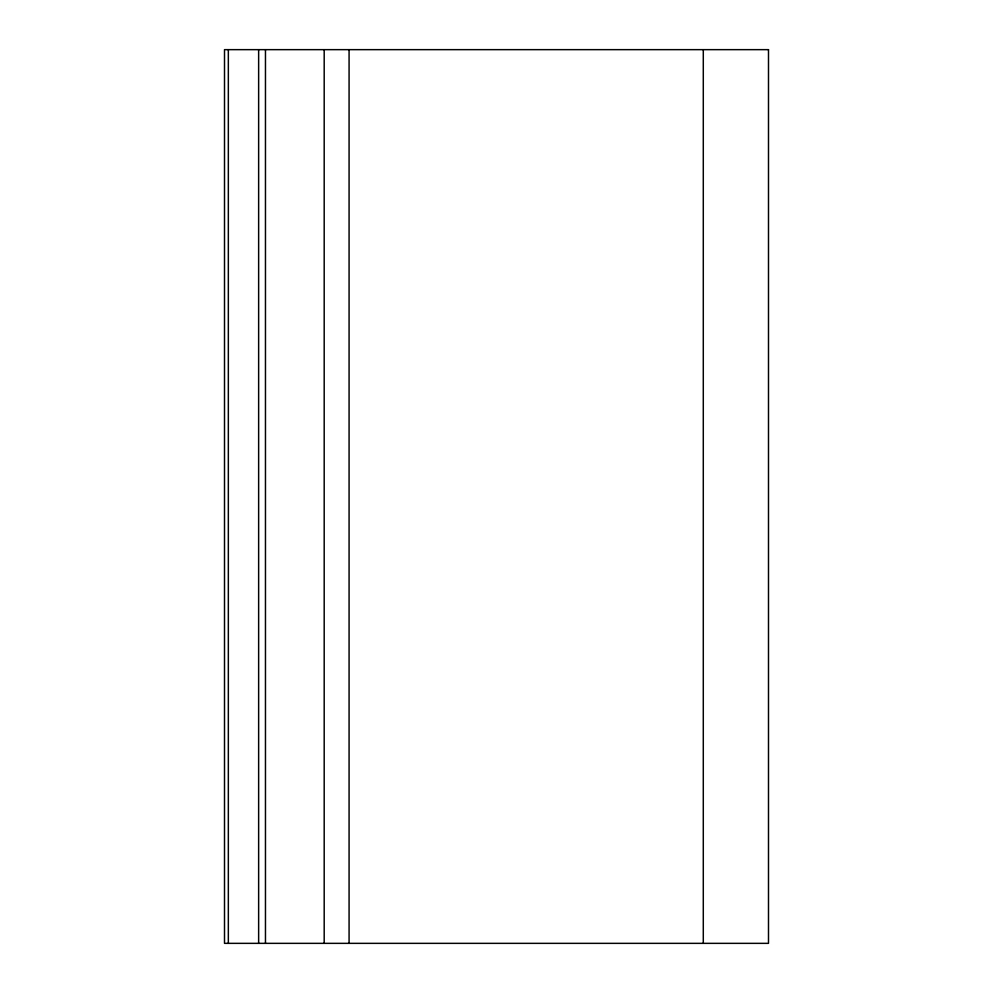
<?xml version="1.0" encoding="UTF-8"?>
<svg xmlns="http://www.w3.org/2000/svg" width="993" height="993" viewBox="0 0 993 993"><rect width="100%" height="100%" fill="white"/><g stroke="black" fill="none" stroke-linecap="round" stroke-linejoin="round"><path stroke-width="1.49" d="M703.292 49.65L703.292 943.35M349.077 49.65L349.077 943.35M324.19 49.65L324.19 943.35M265.466 49.65L265.466 943.35M258.639 49.65L258.639 943.35M228.34 49.65L228.34 943.35M768.495 49.65L224.505 49.65L224.505 943.35L768.495 943.35L768.495 49.65"/></g></svg>
